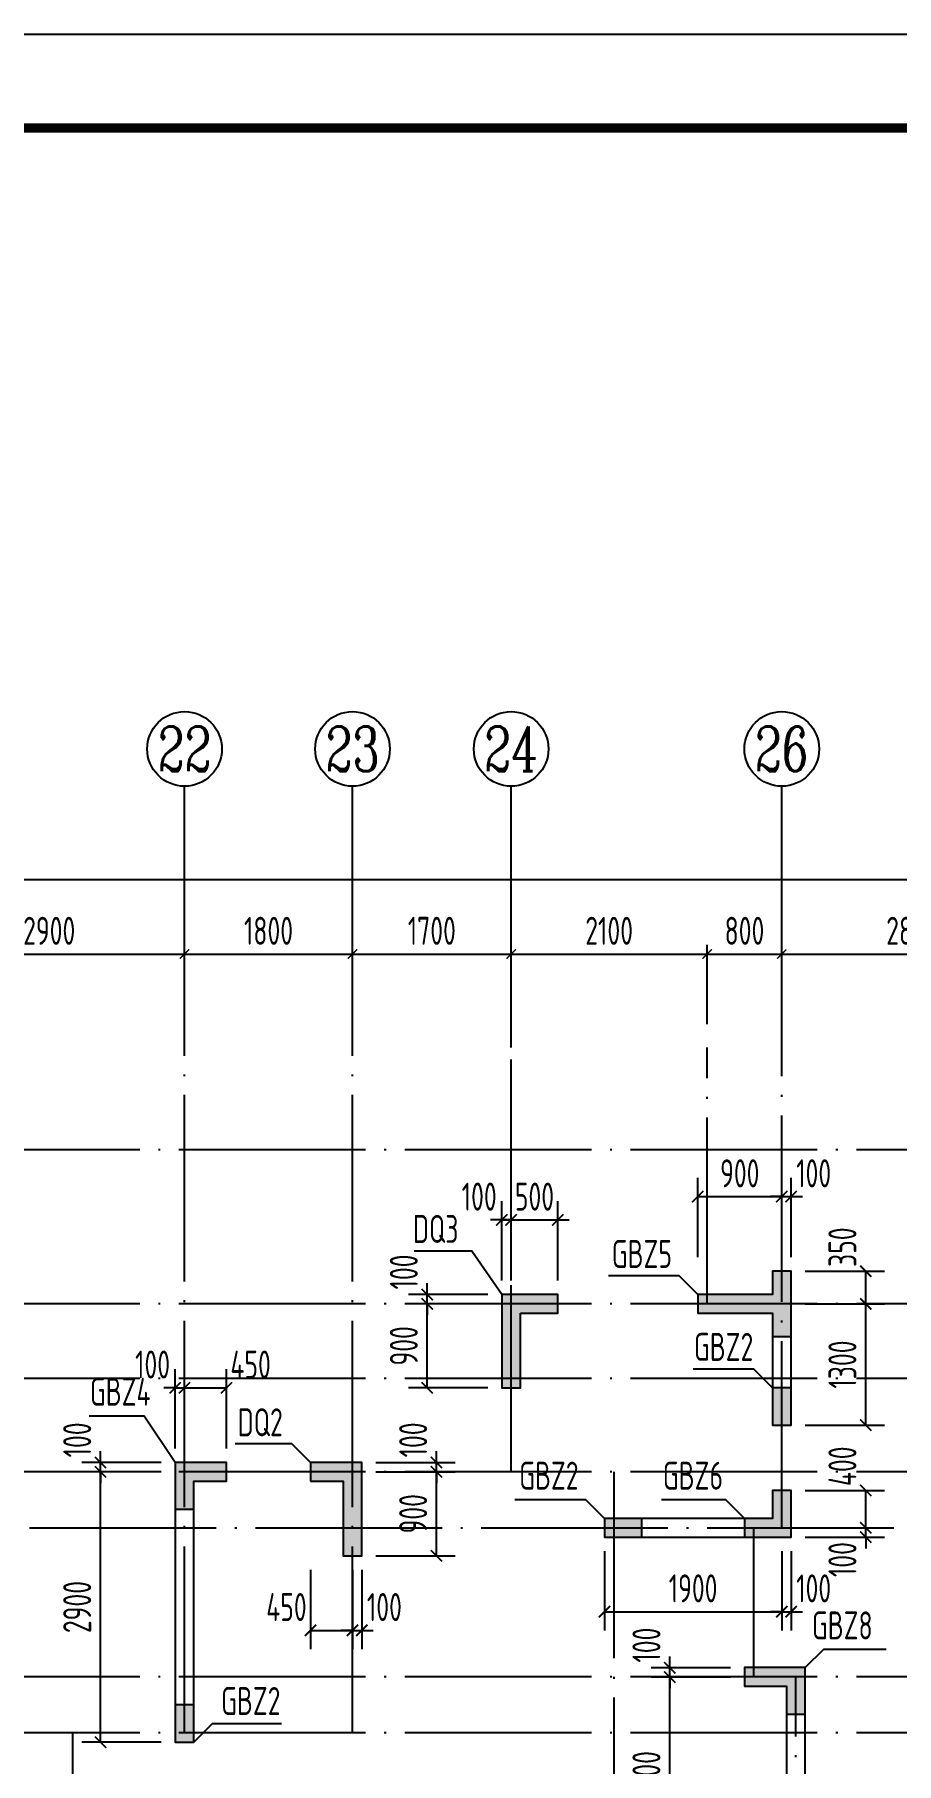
# Model space of a CAD drawing. Extents: x -668857 to 154266, y -275694 to 291306.
# Drawn here: x -310654 to -301419, y 69564 to 88100 of the extents above; entities that cross this region are included whole.
import ezdxf
from ezdxf.enums import TextEntityAlignment as Align

# ---------------------------------------------------------------- set-up
doc = ezdxf.new("R2010")
doc.units = 0
doc.header["$LTSCALE"] = 1000
doc.linetypes.add('DOTE', pattern=[2.42, 2, -0.2, 0.02, -0.2])
doc.layers.get('0').update_dxf_attribs({"linetype": 'CONTINUOUS'})
doc.layers.get('DEFPOINTS').update_dxf_attribs({"linetype": 'CONTINUOUS'})
for name, color, linetype in [('-TK', 7, 'CONTINUOUS'), ('A-AXIS', 1, 'CONTINUOUS'), ('A-DOTE', 10, 'DOTE'), ('AXIS_NUM', 7, 'CONTINUOUS'), ('S-Q墙实线', 6, 'CONTINUOUS'), ('S-Q墙标注', 3, 'CONTINUOUS'), ('S-X详图填充', 252, 'CONTINUOUS'), ('S-X详图实线', 4, 'CONTINUOUS'), ('S-Y一般标注', 3, 'CONTINUOUS'), ('S-Z柱编号', 6, 'CONTINUOUS')]:
    doc.layers.add(name, color=color, linetype=linetype)
doc.styles.add('TSSD_Axis', font='complex.shx', dxfattribs={"width": 0.7, "bigfont": 'hztxt.shx'})
doc.styles.add('TSSD_DIMENSION', font='Tssdeng.shx', dxfattribs={"width": 0.7, "bigfont": 'tssdchn.shx'})
doc.styles.add('TSSD_REIN', font='tssdeng.shx', dxfattribs={"width": 0.7, "height": 300, "bigfont": 'tssdchn.shx'})
doc.styles.add('结构文字', font='zstxt.shx', dxfattribs={"width": 0.7, "bigfont": 'zshz.shx'})
doc.dimstyles.new('STRUCK', dxfattribs={"dimtxt": 400, "dimasz": 121, "dimexe": 200, "dimexo": 150, "dimgap": 115, "dimtad": 1, "dimdec": 0, "dimdsep": 46, "dimtxsty": '结构文字', "dimblk": 'ARCHTICK', "dimcen": 400, "dimclrd": 3, "dimclre": 3, "dimclrt": 7, "dimadec": 0, "dimazin": 0, "dimtfac": 1, "dimtdec": 0, "dimtix": 1, "dimtmove": 2, "dimatfit": 3, "dimldrblk": '_DIMX', "dimfxl": 0, "dimtolj": 1, "dimtzin": 0, "dimarcsym": 0})
doc.dimstyles.new('TSSD_100_100', dxfattribs={"dimtxt": 300, "dimasz": 100, "dimexe": 100, "dimexo": 250, "dimgap": 100, "dimtad": 1, "dimdec": 0, "dimzin": 0, "dimdsep": 46, "dimtxsty": 'TSSD_DIMENSION', "dimblk": 'ARCHTICK', "dimcen": 0, "dimdle": 100, "dimclrt": 7, "dimadec": 0, "dimazin": 0, "dimtfac": 1, "dimtdec": 0, "dimtix": 1, "dimtmove": 2, "dimatfit": 3, "dimldrblk": 'ARCHTICK', "dimfxl": 0, "dimtolj": 1, "dimtzin": 0, "dimarcsym": 0})

# ---------------------------------------------------------------- blocks, each defined once
blk = doc.blocks.new('ts_axno')
at = {"color": 0, "linetype": 'ByBlock', "lineweight": -2}
blk.add_circle((0, 0), 0.5, dxfattribs=at)
at = {"color": 0, "linetype": 'ByBlock', "lineweight": -2, "style": 'TSSD_Axis', "width": 0.7}
blk.add_attdef('A', text='', height=0.6, dxfattribs=at).set_placement((0, 0), align=Align.MIDDLE_CENTER)
blk = doc.blocks.new('_ArchTick')
at = {"color": 0, "linetype": 'ByBlock', "const_width": 0.15}
blk.add_lwpolyline([(-0.5, -0.5), (0.5, 0.5)], dxfattribs=at)
blk = doc.blocks.new('*D163')
at = {"layer": 'DEFPOINTS', "color": 0}
for p in [(34300, 19250), (31400, 18250), (34300, 18250)]:
    blk.add_point(p, dxfattribs=at)
at = {"layer": 'S-Y一般标注', "color": 0, "lineweight": -2}
for p, q in [((31400, 18500), (31400, 19350)), ((34300, 18500), (34300, 19350)), ((31300, 19250), (34400, 19250))]:
    blk.add_line(p, q, dxfattribs=at)
at = {"layer": 'S-Y一般标注', "color": 0, "lineweight": -2, "xscale": 100, "yscale": 100, "zscale": 100, "rotation": 180}
blk.add_blockref('_ArchTick', (31400, 19250), dxfattribs=at)
at = {"layer": 'S-Y一般标注', "color": 0, "lineweight": -2, "xscale": 100, "yscale": 100, "zscale": 100}
blk.add_blockref('_ArchTick', (34300, 19250), dxfattribs=at)
at = {"layer": 'S-Y一般标注', "color": 7, "insert": (32850, 19500), "char_height": 300, "attachment_point": 5, "style": 'TSSD_DIMENSION'}
blk.add_mtext('\\A1;2900', dxfattribs=at)
blk = doc.blocks.new('*D164')
at = {"layer": 'DEFPOINTS', "color": 0}
for p in [(36100, 19250), (34300, 18250), (36100, 18250)]:
    blk.add_point(p, dxfattribs=at)
at = {"layer": 'S-Y一般标注', "color": 0, "lineweight": -2}
for p, q in [((34300, 18500), (34300, 19350)), ((36100, 18500), (36100, 19350)), ((34200, 19250), (36200, 19250))]:
    blk.add_line(p, q, dxfattribs=at)
at = {"layer": 'S-Y一般标注', "color": 0, "lineweight": -2, "xscale": 100, "yscale": 100, "zscale": 100, "rotation": 180}
blk.add_blockref('_ArchTick', (34300, 19250), dxfattribs=at)
at = {"layer": 'S-Y一般标注', "color": 0, "lineweight": -2, "xscale": 100, "yscale": 100, "zscale": 100}
blk.add_blockref('_ArchTick', (36100, 19250), dxfattribs=at)
at = {"layer": 'S-Y一般标注', "color": 7, "insert": (35200, 19500), "char_height": 300, "attachment_point": 5, "style": 'TSSD_DIMENSION'}
blk.add_mtext('\\A1;1800', dxfattribs=at)
blk = doc.blocks.new('*D165')
at = {"layer": 'DEFPOINTS', "color": 0}
for p in [(37800, 19250), (36100, 18250), (37800, 18250)]:
    blk.add_point(p, dxfattribs=at)
at = {"layer": 'S-Y一般标注', "color": 0, "lineweight": -2}
for p, q in [((36100, 18500), (36100, 19350)), ((37800, 18500), (37800, 19350)), ((36000, 19250), (37900, 19250))]:
    blk.add_line(p, q, dxfattribs=at)
at = {"layer": 'S-Y一般标注', "color": 0, "lineweight": -2, "xscale": 100, "yscale": 100, "zscale": 100, "rotation": 180}
blk.add_blockref('_ArchTick', (36100, 19250), dxfattribs=at)
at = {"layer": 'S-Y一般标注', "color": 0, "lineweight": -2, "xscale": 100, "yscale": 100, "zscale": 100}
blk.add_blockref('_ArchTick', (37800, 19250), dxfattribs=at)
at = {"layer": 'S-Y一般标注', "color": 7, "insert": (36950, 19500), "char_height": 300, "attachment_point": 5, "style": 'TSSD_DIMENSION'}
blk.add_mtext('\\A1;1700', dxfattribs=at)
blk = doc.blocks.new('*D166')
at = {"layer": 'DEFPOINTS', "color": 0}
for p in [(40700, 19250), (39900, 18250), (40700, 18250)]:
    blk.add_point(p, dxfattribs=at)
at = {"layer": 'S-Y一般标注', "color": 0, "lineweight": -2}
for p, q in [((39900, 18500), (39900, 19350)), ((40700, 18500), (40700, 19350)), ((39800, 19250), (40800, 19250))]:
    blk.add_line(p, q, dxfattribs=at)
at = {"layer": 'S-Y一般标注', "color": 0, "lineweight": -2, "xscale": 100, "yscale": 100, "zscale": 100, "rotation": 180}
blk.add_blockref('_ArchTick', (39900, 19250), dxfattribs=at)
at = {"layer": 'S-Y一般标注', "color": 0, "lineweight": -2, "xscale": 100, "yscale": 100, "zscale": 100}
blk.add_blockref('_ArchTick', (40700, 19250), dxfattribs=at)
at = {"layer": 'S-Y一般标注', "color": 7, "insert": (40300, 19500), "char_height": 300, "attachment_point": 5, "style": 'TSSD_DIMENSION'}
blk.add_mtext('\\A1;800', dxfattribs=at)
blk = doc.blocks.new('*D167')
at = {"layer": 'DEFPOINTS', "color": 0}
for p in [(43500, 19250), (40700, 18250), (43500, 18250)]:
    blk.add_point(p, dxfattribs=at)
at = {"layer": 'S-Y一般标注', "color": 0, "lineweight": -2}
for p, q in [((40700, 18500), (40700, 19350)), ((43500, 18500), (43500, 19350)), ((40600, 19250), (43600, 19250))]:
    blk.add_line(p, q, dxfattribs=at)
at = {"layer": 'S-Y一般标注', "color": 0, "lineweight": -2, "xscale": 100, "yscale": 100, "zscale": 100, "rotation": 180}
blk.add_blockref('_ArchTick', (40700, 19250), dxfattribs=at)
at = {"layer": 'S-Y一般标注', "color": 0, "lineweight": -2, "xscale": 100, "yscale": 100, "zscale": 100}
blk.add_blockref('_ArchTick', (43500, 19250), dxfattribs=at)
at = {"layer": 'S-Y一般标注', "color": 7, "insert": (42100, 19500), "char_height": 300, "attachment_point": 5, "style": 'TSSD_DIMENSION'}
blk.add_mtext('\\A1;2800', dxfattribs=at)
blk = doc.blocks.new('*D173')
at = {"layer": 'DEFPOINTS', "color": 0}
for p in [(54600, 20050), (4600, 18250), (54600, 18250)]:
    blk.add_point(p, dxfattribs=at)
at = {"layer": 'S-Y一般标注', "color": 0, "lineweight": -2}
for p, q in [((4500, 20050), (54700, 20050)), ((4600, 18500), (4600, 20150)), ((54600, 18500), (54600, 20150))]:
    blk.add_line(p, q, dxfattribs=at)
at = {"layer": 'S-Y一般标注', "color": 0, "lineweight": -2, "xscale": 100, "yscale": 100, "zscale": 100, "rotation": 180}
blk.add_blockref('_ArchTick', (4600, 20050), dxfattribs=at)
at = {"layer": 'S-Y一般标注', "color": 0, "lineweight": -2, "xscale": 100, "yscale": 100, "zscale": 100}
blk.add_blockref('_ArchTick', (54600, 20050), dxfattribs=at)
at = {"layer": 'S-Y一般标注', "color": 7, "insert": (29600, 20300), "char_height": 300, "attachment_point": 5, "style": 'TSSD_DIMENSION'}
blk.add_mtext('\\A1;50000', dxfattribs=at)
blk = doc.blocks.new('*D186')
at = {"layer": 'DEFPOINTS', "color": 0}
for p in [(39900, 19250), (37800, 18250), (39900, 18250)]:
    blk.add_point(p, dxfattribs=at)
at = {"layer": 'S-Y一般标注', "color": 0, "lineweight": -2}
for p, q in [((37800, 18500), (37800, 19350)), ((39900, 18500), (39900, 19350)), ((37700, 19250), (40000, 19250))]:
    blk.add_line(p, q, dxfattribs=at)
at = {"layer": 'S-Y一般标注', "color": 0, "lineweight": -2, "xscale": 100, "yscale": 100, "zscale": 100, "rotation": 180}
blk.add_blockref('_ArchTick', (37800, 19250), dxfattribs=at)
at = {"layer": 'S-Y一般标注', "color": 0, "lineweight": -2, "xscale": 100, "yscale": 100, "zscale": 100}
blk.add_blockref('_ArchTick', (39900, 19250), dxfattribs=at)
at = {"layer": 'S-Y一般标注', "color": 7, "insert": (38850, 19500), "char_height": 300, "attachment_point": 5, "style": 'TSSD_DIMENSION'}
blk.add_mtext('\\A1;2100', dxfattribs=at)
blk = doc.blocks.new('*D1450')
at = {"layer": 'DEFPOINTS', "color": 0}
for p in [(-309947, 72691), (-309147, 72691), (-309147, 69791)]:
    blk.add_point(p, dxfattribs=at)
at = {"layer": 'S-Q墙标注', "color": 3, "lineweight": -2}
for p, q in [((-309297, 72691), (-310147, 72691)), ((-309947, 69791), (-309947, 72691)), ((-309297, 69791), (-310147, 69791))]:
    blk.add_line(p, q, dxfattribs=at)
at = {"layer": 'S-Q墙标注', "color": 3, "lineweight": -2, "xscale": 121, "yscale": 121, "zscale": 121}
for p, rotation in [((-309947, 72691), 90), ((-309947, 69791), 270)]:
    blk.add_blockref('_ArchTick', p, dxfattribs=dict(at, rotation=rotation))
at = {"layer": 'S-Q墙标注', "color": 7, "insert": (-310197, 71241), "char_height": 300, "attachment_point": 5, "rotation": 90, "style": 'TSSD_REIN'}
blk.add_mtext('\\A1;2900', dxfattribs=at)
blk = doc.blocks.new('_DIMX')
blk.add_line((-150, 0), (150, 0))
at = {"const_width": 50}
blk.add_lwpolyline([(-70, -70), (70, 70)], dxfattribs=at)
blk = doc.blocks.new('*D1451')
at = {"layer": 'DEFPOINTS', "color": 0}
for p in [(-309947, 72791), (-309147, 72791), (-309147, 72691)]:
    blk.add_point(p, dxfattribs=at)
at = {"layer": 'S-Q墙标注', "color": 3, "lineweight": -2}
for p, q in [((-309947, 72791), (-309947, 72912)), ((-309297, 72791), (-310147, 72791)), ((-309297, 72691), (-310147, 72691)), ((-309947, 72691), (-309947, 72791)), ((-309947, 72691), (-309947, 72570))]:
    blk.add_line(p, q, dxfattribs=at)
at = {"layer": 'S-Q墙标注', "color": 3, "lineweight": -2, "xscale": 121, "yscale": 121, "zscale": 121}
for p, rotation in [((-309947, 72791), 270), ((-309947, 72691), 90)]:
    blk.add_blockref('_ArchTick', p, dxfattribs=dict(at, rotation=rotation))
at = {"layer": 'S-Q墙标注', "color": 7, "insert": (-310197, 73033), "char_height": 300, "attachment_point": 5, "rotation": 90, "style": 'TSSD_REIN'}
blk.add_mtext('\\A1;100', dxfattribs=at)
blk = doc.blocks.new('*D1452')
at = {"layer": 'DEFPOINTS', "color": 0}
for p in [(-309047, 73591), (-309147, 72791), (-309047, 72791)]:
    blk.add_point(p, dxfattribs=at)
at = {"layer": 'S-Q墙标注', "color": 3, "lineweight": -2}
for p, q in [((-309147, 72941), (-309147, 73791)), ((-309047, 72941), (-309047, 73791)), ((-309147, 73591), (-309268, 73591)), ((-309147, 73591), (-309047, 73591)), ((-309047, 73591), (-308926, 73591))]:
    blk.add_line(p, q, dxfattribs=at)
at = {"layer": 'S-Q墙标注', "color": 3, "lineweight": -2, "xscale": 121, "yscale": 121, "zscale": 121}
blk.add_blockref('_ArchTick', (-309147, 73591), dxfattribs=at)
at = {"layer": 'S-Q墙标注', "color": 3, "lineweight": -2, "xscale": 121, "yscale": 121, "zscale": 121, "rotation": 180}
blk.add_blockref('_ArchTick', (-309047, 73591), dxfattribs=at)
at = {"layer": 'S-Q墙标注', "color": 7, "insert": (-309389, 73841), "char_height": 300, "attachment_point": 5, "style": 'TSSD_REIN'}
blk.add_mtext('\\A1;100', dxfattribs=at)
blk = doc.blocks.new('*D1453')
at = {"layer": 'DEFPOINTS', "color": 0}
for p in [(-308597, 73591), (-309047, 72791), (-308597, 72791)]:
    blk.add_point(p, dxfattribs=at)
at = {"layer": 'S-Q墙标注', "color": 3, "lineweight": -2}
for p, q in [((-309047, 72941), (-309047, 73791)), ((-308597, 72941), (-308597, 73791)), ((-309047, 73591), (-308597, 73591))]:
    blk.add_line(p, q, dxfattribs=at)
at = {"layer": 'S-Q墙标注', "color": 3, "lineweight": -2, "xscale": 121, "yscale": 121, "zscale": 121, "rotation": 180}
blk.add_blockref('_ArchTick', (-309047, 73591), dxfattribs=at)
at = {"layer": 'S-Q墙标注', "color": 3, "lineweight": -2, "xscale": 121, "yscale": 121, "zscale": 121}
blk.add_blockref('_ArchTick', (-308597, 73591), dxfattribs=at)
at = {"layer": 'S-Q墙标注', "color": 7, "insert": (-308339, 73841), "char_height": 300, "attachment_point": 5, "style": 'TSSD_REIN'}
blk.add_mtext('\\A1;450', dxfattribs=at)
blk = doc.blocks.new('*D1454')
at = {"layer": 'DEFPOINTS', "color": 0}
for p in [(-307147, 72691), (-306347, 72691), (-307147, 71791)]:
    blk.add_point(p, dxfattribs=at)
at = {"layer": 'S-Q墙标注', "color": 3, "lineweight": -2}
for p, q in [((-306997, 72691), (-306147, 72691)), ((-306347, 71791), (-306347, 72691)), ((-306997, 71791), (-306147, 71791))]:
    blk.add_line(p, q, dxfattribs=at)
at = {"layer": 'S-Q墙标注', "color": 3, "lineweight": -2, "xscale": 121, "yscale": 121, "zscale": 121}
for p, rotation in [((-306347, 72691), 90), ((-306347, 71791), 270)]:
    blk.add_blockref('_ArchTick', p, dxfattribs=dict(at, rotation=rotation))
at = {"layer": 'S-Q墙标注', "color": 7, "insert": (-306597, 72241), "char_height": 300, "attachment_point": 5, "rotation": 90, "style": 'TSSD_REIN'}
blk.add_mtext('\\A1;900', dxfattribs=at)
blk = doc.blocks.new('*D1455')
at = {"layer": 'DEFPOINTS', "color": 0}
for p in [(-307147, 72791), (-307147, 72691), (-306347, 72791)]:
    blk.add_point(p, dxfattribs=at)
at = {"layer": 'S-Q墙标注', "color": 3, "lineweight": -2}
for p, q in [((-306347, 72791), (-306347, 72912)), ((-306997, 72791), (-306147, 72791)), ((-306997, 72691), (-306147, 72691)), ((-306347, 72691), (-306347, 72791)), ((-306347, 72691), (-306347, 72570))]:
    blk.add_line(p, q, dxfattribs=at)
at = {"layer": 'S-Q墙标注', "color": 3, "lineweight": -2, "xscale": 121, "yscale": 121, "zscale": 121}
for p, rotation in [((-306347, 72791), 270), ((-306347, 72691), 90)]:
    blk.add_blockref('_ArchTick', p, dxfattribs=dict(at, rotation=rotation))
at = {"layer": 'S-Q墙标注', "color": 7, "insert": (-306597, 73033), "char_height": 300, "attachment_point": 5, "rotation": 90, "style": 'TSSD_REIN'}
blk.add_mtext('\\A1;100', dxfattribs=at)
blk = doc.blocks.new('*D1456')
at = {"layer": 'DEFPOINTS', "color": 0}
for p in [(-307697, 71791), (-307247, 71791), (-307247, 70991)]:
    blk.add_point(p, dxfattribs=at)
at = {"layer": 'S-Q墙标注', "color": 3, "lineweight": -2}
for p, q in [((-307697, 71641), (-307697, 70791)), ((-307247, 71641), (-307247, 70791)), ((-307697, 70991), (-307247, 70991))]:
    blk.add_line(p, q, dxfattribs=at)
at = {"layer": 'S-Q墙标注', "color": 3, "lineweight": -2, "xscale": 121, "yscale": 121, "zscale": 121, "rotation": 180}
blk.add_blockref('_ArchTick', (-307697, 70991), dxfattribs=at)
at = {"layer": 'S-Q墙标注', "color": 3, "lineweight": -2, "xscale": 121, "yscale": 121, "zscale": 121}
blk.add_blockref('_ArchTick', (-307247, 70991), dxfattribs=at)
at = {"layer": 'S-Q墙标注', "color": 7, "insert": (-307955, 71241), "char_height": 300, "attachment_point": 5, "style": 'TSSD_REIN'}
blk.add_mtext('\\A1;450', dxfattribs=at)
blk = doc.blocks.new('*D1457')
at = {"layer": 'DEFPOINTS', "color": 0}
for p in [(-307247, 71791), (-307147, 71791), (-307147, 70991)]:
    blk.add_point(p, dxfattribs=at)
at = {"layer": 'S-Q墙标注', "color": 3, "lineweight": -2}
for p, q in [((-307247, 71641), (-307247, 70791)), ((-307147, 71641), (-307147, 70791)), ((-307247, 70991), (-307368, 70991)), ((-307247, 70991), (-307147, 70991)), ((-307147, 70991), (-307026, 70991))]:
    blk.add_line(p, q, dxfattribs=at)
at = {"layer": 'S-Q墙标注', "color": 3, "lineweight": -2, "xscale": 121, "yscale": 121, "zscale": 121}
blk.add_blockref('_ArchTick', (-307247, 70991), dxfattribs=at)
at = {"layer": 'S-Q墙标注', "color": 3, "lineweight": -2, "xscale": 121, "yscale": 121, "zscale": 121, "rotation": 180}
blk.add_blockref('_ArchTick', (-307147, 70991), dxfattribs=at)
at = {"layer": 'S-Q墙标注', "color": 7, "insert": (-306905, 71241), "char_height": 300, "attachment_point": 5, "style": 'TSSD_REIN'}
blk.add_mtext('\\A1;100', dxfattribs=at)
blk = doc.blocks.new('*D1458')
at = {"layer": 'DEFPOINTS', "color": 0}
for p in [(-302547, 72091), (-302547, 71991), (-301747, 72091)]:
    blk.add_point(p, dxfattribs=at)
at = {"layer": 'S-Q墙标注', "color": 3, "lineweight": -2}
for p, q in [((-301747, 72091), (-301747, 72212)), ((-302397, 72091), (-301547, 72091)), ((-302397, 71991), (-301547, 71991)), ((-301747, 71991), (-301747, 72091)), ((-301747, 71991), (-301747, 71870))]:
    blk.add_line(p, q, dxfattribs=at)
at = {"layer": 'S-Q墙标注', "color": 3, "lineweight": -2, "xscale": 121, "yscale": 121, "zscale": 121}
for p, rotation in [((-301747, 72091), 270), ((-301747, 71991), 90)]:
    blk.add_blockref('_ArchTick', p, dxfattribs=dict(at, rotation=rotation))
at = {"layer": 'S-Q墙标注', "color": 7, "insert": (-301997, 71750), "char_height": 300, "attachment_point": 5, "rotation": 90, "style": 'TSSD_REIN'}
blk.add_mtext('\\A1;100', dxfattribs=at)
blk = doc.blocks.new('*D1459')
at = {"layer": 'DEFPOINTS', "color": 0}
for p in [(-302547, 72491), (-301747, 72491), (-302547, 72091)]:
    blk.add_point(p, dxfattribs=at)
at = {"layer": 'S-Q墙标注', "color": 3, "lineweight": -2}
for p, q in [((-302397, 72491), (-301547, 72491)), ((-301747, 72091), (-301747, 72491)), ((-302397, 72091), (-301547, 72091))]:
    blk.add_line(p, q, dxfattribs=at)
at = {"layer": 'S-Q墙标注', "color": 3, "lineweight": -2, "xscale": 121, "yscale": 121, "zscale": 121}
for p, rotation in [((-301747, 72491), 90), ((-301747, 72091), 270)]:
    blk.add_blockref('_ArchTick', p, dxfattribs=dict(at, rotation=rotation))
at = {"layer": 'S-Q墙标注', "color": 7, "insert": (-301997, 72750), "char_height": 300, "attachment_point": 5, "rotation": 90, "style": 'TSSD_REIN'}
blk.add_mtext('\\A1;400', dxfattribs=at)
blk = doc.blocks.new('*D1460')
at = {"layer": 'DEFPOINTS', "color": 0}
for p in [(-304547, 71991), (-302647, 71991), (-302647, 71191)]:
    blk.add_point(p, dxfattribs=at)
at = {"layer": 'S-Q墙标注', "color": 3, "lineweight": -2}
for p, q in [((-304547, 71841), (-304547, 70991)), ((-302647, 71841), (-302647, 70991)), ((-304547, 71191), (-302647, 71191))]:
    blk.add_line(p, q, dxfattribs=at)
at = {"layer": 'S-Q墙标注', "color": 3, "lineweight": -2, "xscale": 121, "yscale": 121, "zscale": 121, "rotation": 180}
blk.add_blockref('_ArchTick', (-304547, 71191), dxfattribs=at)
at = {"layer": 'S-Q墙标注', "color": 3, "lineweight": -2, "xscale": 121, "yscale": 121, "zscale": 121}
blk.add_blockref('_ArchTick', (-302647, 71191), dxfattribs=at)
at = {"layer": 'S-Q墙标注', "color": 7, "insert": (-303597, 71441), "char_height": 300, "attachment_point": 5, "style": 'TSSD_REIN'}
blk.add_mtext('\\A1;1900', dxfattribs=at)
blk = doc.blocks.new('*D1461')
at = {"layer": 'DEFPOINTS', "color": 0}
for p in [(-302647, 71991), (-302547, 71991), (-302547, 71191)]:
    blk.add_point(p, dxfattribs=at)
at = {"layer": 'S-Q墙标注', "color": 3, "lineweight": -2}
for p, q in [((-302647, 71841), (-302647, 70991)), ((-302547, 71841), (-302547, 70991)), ((-302647, 71191), (-302768, 71191)), ((-302647, 71191), (-302547, 71191)), ((-302547, 71191), (-302426, 71191))]:
    blk.add_line(p, q, dxfattribs=at)
at = {"layer": 'S-Q墙标注', "color": 3, "lineweight": -2, "xscale": 121, "yscale": 121, "zscale": 121}
blk.add_blockref('_ArchTick', (-302647, 71191), dxfattribs=at)
at = {"layer": 'S-Q墙标注', "color": 3, "lineweight": -2, "xscale": 121, "yscale": 121, "zscale": 121, "rotation": 180}
blk.add_blockref('_ArchTick', (-302547, 71191), dxfattribs=at)
at = {"layer": 'S-Q墙标注', "color": 7, "insert": (-302305, 71441), "char_height": 300, "attachment_point": 5, "style": 'TSSD_REIN'}
blk.add_mtext('\\A1;100', dxfattribs=at)
blk = doc.blocks.new('*D1462')
at = {"layer": 'DEFPOINTS', "color": 0}
for p in [(-306447, 74491), (-305647, 74491), (-305647, 73591)]:
    blk.add_point(p, dxfattribs=at)
at = {"layer": 'S-Q墙标注', "color": 3, "lineweight": -2}
for p, q in [((-305797, 74491), (-306647, 74491)), ((-306447, 73591), (-306447, 74491)), ((-305797, 73591), (-306647, 73591))]:
    blk.add_line(p, q, dxfattribs=at)
at = {"layer": 'S-Q墙标注', "color": 3, "lineweight": -2, "xscale": 121, "yscale": 121, "zscale": 121}
for p, rotation in [((-306447, 74491), 90), ((-306447, 73591), 270)]:
    blk.add_blockref('_ArchTick', p, dxfattribs=dict(at, rotation=rotation))
at = {"layer": 'S-Q墙标注', "color": 7, "insert": (-306697, 74041), "char_height": 300, "attachment_point": 5, "rotation": 90, "style": 'TSSD_REIN'}
blk.add_mtext('\\A1;900', dxfattribs=at)
blk = doc.blocks.new('*D1463')
at = {"layer": 'DEFPOINTS', "color": 0}
for p in [(-306447, 74591), (-305647, 74591), (-305647, 74491)]:
    blk.add_point(p, dxfattribs=at)
at = {"layer": 'S-Q墙标注', "color": 3, "lineweight": -2}
for p, q in [((-306447, 74591), (-306447, 74712)), ((-305797, 74591), (-306647, 74591)), ((-306447, 74491), (-306447, 74591)), ((-305797, 74491), (-306647, 74491)), ((-306447, 74491), (-306447, 74370))]:
    blk.add_line(p, q, dxfattribs=at)
at = {"layer": 'S-Q墙标注', "color": 3, "lineweight": -2, "xscale": 121, "yscale": 121, "zscale": 121}
for p, rotation in [((-306447, 74591), 270), ((-306447, 74491), 90)]:
    blk.add_blockref('_ArchTick', p, dxfattribs=dict(at, rotation=rotation))
at = {"layer": 'S-Q墙标注', "color": 7, "insert": (-306697, 74833), "char_height": 300, "attachment_point": 5, "rotation": 90, "style": 'TSSD_REIN'}
blk.add_mtext('\\A1;100', dxfattribs=at)
blk = doc.blocks.new('*D1464')
at = {"layer": 'DEFPOINTS', "color": 0}
for p in [(-305547, 75391), (-305647, 74591), (-305547, 74591)]:
    blk.add_point(p, dxfattribs=at)
at = {"layer": 'S-Q墙标注', "color": 3, "lineweight": -2}
for p, q in [((-305647, 74741), (-305647, 75591)), ((-305547, 74741), (-305547, 75591)), ((-305647, 75391), (-305768, 75391)), ((-305647, 75391), (-305547, 75391)), ((-305547, 75391), (-305426, 75391))]:
    blk.add_line(p, q, dxfattribs=at)
at = {"layer": 'S-Q墙标注', "color": 3, "lineweight": -2, "xscale": 121, "yscale": 121, "zscale": 121}
blk.add_blockref('_ArchTick', (-305647, 75391), dxfattribs=at)
at = {"layer": 'S-Q墙标注', "color": 3, "lineweight": -2, "xscale": 121, "yscale": 121, "zscale": 121, "rotation": 180}
blk.add_blockref('_ArchTick', (-305547, 75391), dxfattribs=at)
at = {"layer": 'S-Q墙标注', "color": 7, "insert": (-305889, 75641), "char_height": 300, "attachment_point": 5, "style": 'TSSD_REIN'}
blk.add_mtext('\\A1;100', dxfattribs=at)
blk = doc.blocks.new('*D1465')
at = {"layer": 'DEFPOINTS', "color": 0}
for p in [(-305047, 75391), (-305547, 74591), (-305047, 74591)]:
    blk.add_point(p, dxfattribs=at)
at = {"layer": 'S-Q墙标注', "color": 3, "lineweight": -2}
for p, q in [((-305547, 74741), (-305547, 75591)), ((-305047, 74741), (-305047, 75591)), ((-305547, 75391), (-305668, 75391)), ((-305547, 75391), (-305047, 75391)), ((-305047, 75391), (-304926, 75391))]:
    blk.add_line(p, q, dxfattribs=at)
at = {"layer": 'S-Q墙标注', "color": 3, "lineweight": -2, "xscale": 121, "yscale": 121, "zscale": 121}
blk.add_blockref('_ArchTick', (-305547, 75391), dxfattribs=at)
at = {"layer": 'S-Q墙标注', "color": 3, "lineweight": -2, "xscale": 121, "yscale": 121, "zscale": 121, "rotation": 180}
blk.add_blockref('_ArchTick', (-305047, 75391), dxfattribs=at)
at = {"layer": 'S-Q墙标注', "color": 7, "insert": (-305297, 75641), "char_height": 300, "attachment_point": 5, "style": 'TSSD_REIN'}
blk.add_mtext('\\A1;500', dxfattribs=at)
blk = doc.blocks.new('*D1467')
at = {"layer": 'DEFPOINTS', "color": 0}
for p in [(-303847, 70491), (-303047, 70491), (-303047, 68391)]:
    blk.add_point(p, dxfattribs=at)
at = {"layer": 'S-Q墙标注', "color": 3, "lineweight": -2}
for p, q in [((-303197, 70491), (-304047, 70491)), ((-303847, 68391), (-303847, 70491)), ((-303197, 68391), (-304047, 68391))]:
    blk.add_line(p, q, dxfattribs=at)
at = {"layer": 'S-Q墙标注', "color": 3, "lineweight": -2, "xscale": 121, "yscale": 121, "zscale": 121}
for p, rotation in [((-303847, 70491), 90), ((-303847, 68391), 270)]:
    blk.add_blockref('_ArchTick', p, dxfattribs=dict(at, rotation=rotation))
at = {"layer": 'S-Q墙标注', "color": 7, "insert": (-304097, 69441), "char_height": 300, "attachment_point": 5, "rotation": 90, "style": 'TSSD_REIN'}
blk.add_mtext('\\A1;2100', dxfattribs=at)
blk = doc.blocks.new('*D1468')
at = {"layer": 'DEFPOINTS', "color": 0}
for p in [(-303847, 70591), (-303047, 70591), (-303047, 70491)]:
    blk.add_point(p, dxfattribs=at)
at = {"layer": 'S-Q墙标注', "color": 3, "lineweight": -2}
for p, q in [((-303847, 70591), (-303847, 70712)), ((-303197, 70591), (-304047, 70591)), ((-303197, 70491), (-304047, 70491)), ((-303847, 70491), (-303847, 70591)), ((-303847, 70491), (-303847, 70370))]:
    blk.add_line(p, q, dxfattribs=at)
at = {"layer": 'S-Q墙标注', "color": 3, "lineweight": -2, "xscale": 121, "yscale": 121, "zscale": 121}
for p, rotation in [((-303847, 70591), 270), ((-303847, 70491), 90)]:
    blk.add_blockref('_ArchTick', p, dxfattribs=dict(at, rotation=rotation))
at = {"layer": 'S-Q墙标注', "color": 7, "insert": (-304097, 70833), "char_height": 300, "attachment_point": 5, "rotation": 90, "style": 'TSSD_REIN'}
blk.add_mtext('\\A1;100', dxfattribs=at)
blk = doc.blocks.new('*D2043')
at = {"layer": 'DEFPOINTS', "color": 0}
for p in [(-302547, 74491), (-301747, 74491), (-302547, 73191)]:
    blk.add_point(p, dxfattribs=at)
at = {"layer": 'S-Q墙标注', "color": 3, "lineweight": -2}
for p, q in [((-302397, 74491), (-301547, 74491)), ((-301747, 73191), (-301747, 74491)), ((-302397, 73191), (-301547, 73191))]:
    blk.add_line(p, q, dxfattribs=at)
at = {"layer": 'S-Q墙标注', "color": 3, "lineweight": -2, "xscale": 121, "yscale": 121, "zscale": 121}
for p, rotation in [((-301747, 74491), 90), ((-301747, 73191), 270)]:
    blk.add_blockref('_ArchTick', p, dxfattribs=dict(at, rotation=rotation))
at = {"layer": 'S-Q墙标注', "color": 7, "insert": (-301997, 73841), "char_height": 300, "attachment_point": 5, "rotation": 90, "style": 'TSSD_REIN'}
blk.add_mtext('\\A1;1300', dxfattribs=at)
blk = doc.blocks.new('*D2044')
at = {"layer": 'DEFPOINTS', "color": 0}
for p in [(-302547, 74841), (-301747, 74841), (-302547, 74491)]:
    blk.add_point(p, dxfattribs=at)
at = {"layer": 'S-Q墙标注', "color": 3, "lineweight": -2}
for p, q in [((-302397, 74841), (-301547, 74841)), ((-301747, 74491), (-301747, 74841)), ((-302397, 74491), (-301547, 74491))]:
    blk.add_line(p, q, dxfattribs=at)
at = {"layer": 'S-Q墙标注', "color": 3, "lineweight": -2, "xscale": 121, "yscale": 121, "zscale": 121}
for p, rotation in [((-301747, 74841), 90), ((-301747, 74491), 270)]:
    blk.add_blockref('_ArchTick', p, dxfattribs=dict(at, rotation=rotation))
at = {"layer": 'S-Q墙标注', "color": 7, "insert": (-301997, 75099), "char_height": 300, "attachment_point": 5, "rotation": 90, "style": 'TSSD_REIN'}
blk.add_mtext('\\A1;350', dxfattribs=at)
blk = doc.blocks.new('*D2045')
at = {"layer": 'DEFPOINTS', "color": 0}
for p in [(-302647, 75641), (-303547, 74841), (-302647, 74841)]:
    blk.add_point(p, dxfattribs=at)
at = {"layer": 'S-Q墙标注', "color": 3, "lineweight": -2}
for p, q in [((-303547, 74991), (-303547, 75841)), ((-302647, 74991), (-302647, 75841)), ((-303547, 75641), (-302647, 75641))]:
    blk.add_line(p, q, dxfattribs=at)
at = {"layer": 'S-Q墙标注', "color": 3, "lineweight": -2, "xscale": 121, "yscale": 121, "zscale": 121, "rotation": 180}
blk.add_blockref('_ArchTick', (-303547, 75641), dxfattribs=at)
at = {"layer": 'S-Q墙标注', "color": 3, "lineweight": -2, "xscale": 121, "yscale": 121, "zscale": 121}
blk.add_blockref('_ArchTick', (-302647, 75641), dxfattribs=at)
at = {"layer": 'S-Q墙标注', "color": 7, "insert": (-303097, 75891), "char_height": 300, "attachment_point": 5, "style": 'TSSD_REIN'}
blk.add_mtext('\\A1;900', dxfattribs=at)
blk = doc.blocks.new('*D2046')
at = {"layer": 'DEFPOINTS', "color": 0}
for p in [(-302547, 75641), (-302647, 74841), (-302547, 74841)]:
    blk.add_point(p, dxfattribs=at)
at = {"layer": 'S-Q墙标注', "color": 3, "lineweight": -2}
for p, q in [((-302647, 74991), (-302647, 75841)), ((-302547, 74991), (-302547, 75841)), ((-302647, 75641), (-302768, 75641)), ((-302647, 75641), (-302547, 75641)), ((-302547, 75641), (-302426, 75641))]:
    blk.add_line(p, q, dxfattribs=at)
at = {"layer": 'S-Q墙标注', "color": 3, "lineweight": -2, "xscale": 121, "yscale": 121, "zscale": 121}
blk.add_blockref('_ArchTick', (-302647, 75641), dxfattribs=at)
at = {"layer": 'S-Q墙标注', "color": 3, "lineweight": -2, "xscale": 121, "yscale": 121, "zscale": 121, "rotation": 180}
blk.add_blockref('_ArchTick', (-302547, 75641), dxfattribs=at)
at = {"layer": 'S-Q墙标注', "color": 7, "insert": (-302305, 75891), "char_height": 300, "attachment_point": 5, "style": 'TSSD_REIN'}
blk.add_mtext('\\A1;100', dxfattribs=at)
blk = doc.blocks.new('A1')
blk.add_lwpolyline([(0, 59400), (0, 0), (84100, 0), (84100, 59400)], close=True)
at = {"const_width": 100}
blk.add_lwpolyline([(2500, 58400), (2500, 1000), (83100, 1000), (83100, 58400)], close=True, dxfattribs=at)
blk = doc.blocks.new('20210726.16395156')
at = {"layer": 'A-AXIS'}
for p, q in [((34300, 18249.9), (34300, 21049.9)), ((36100, 18249.9), (36100, 21049.9)), ((37800, 18249.9), (37800, 21049.9)), ((40700, 18249.9), (40700, 21049.9))]:
    blk.add_line(p, q, dxfattribs=at)
at = {"layer": 'A-DOTE'}
for p, q in [((34300, 10900), (34300, 18249.9)), ((36100, 10900), (36100, 18249.9)), ((37800, 13700), (37800, 18249.9)), ((39900, 15500), (39900, 18249.9)), ((40700, 13100.3), (40700, 18249.9)), ((55600, 17150), (3600, 17150)), ((55600, 15500), (3600, 15500)), ((55600, 14700), (3600, 14700)), ((55600, 13700), (3600, 13700)), ((38900.2, 13700), (38900, 3600)), ((3600, 13100.3), (55600, 13100.3)), ((40400, 11500), (40400, 13100)), ((55600, 11500), (3600, 11500)), ((40850, 3600.2), (40850, 11500)), ((55600, 10900), (3600, 10900)), ((33100, 10900), (33100, 3600))]:
    blk.add_line(p, q, dxfattribs=at)
at = {"layer": 'A-AXIS'}
ref = blk.add_blockref('ts_axno', (34300, 21449.9), dxfattribs=dict(at, xscale=800, yscale=800, zscale=800))
ref.add_attrib('14', '22', dxfattribs={"layer": 'AXIS_NUM', "height": 480, "style": 'TSSD_Axis', "width": 0.7}).set_placement((34300, 21449.9), align=Align.MIDDLE_CENTER)
ref = blk.add_blockref('ts_axno', (36100, 21449.9), dxfattribs=dict(at, xscale=800, yscale=800, zscale=800))
ref.add_attrib('15', '23', dxfattribs={"layer": 'AXIS_NUM', "height": 480, "style": 'TSSD_Axis', "width": 0.7}).set_placement((36100, 21449.9), align=Align.MIDDLE_CENTER)
ref = blk.add_blockref('ts_axno', (37800, 21449.9), dxfattribs=dict(at, xscale=800, yscale=800, zscale=800))
ref.add_attrib('16', '24', dxfattribs={"layer": 'AXIS_NUM', "height": 480, "style": 'TSSD_Axis', "width": 0.7}).set_placement((37800, 21449.9), align=Align.MIDDLE_CENTER)
ref = blk.add_blockref('ts_axno', (40700, 21449.9), dxfattribs=dict(at, xscale=800, yscale=800, zscale=800))
ref.add_attrib('17', '26', dxfattribs={"layer": 'AXIS_NUM', "height": 480, "style": 'TSSD_Axis', "width": 0.7}).set_placement((40700, 21449.9), align=Align.MIDDLE_CENTER)
at = {"layer": 'S-Y一般标注'}
for base, p1, p2, picture, middle in [((54600, 20049.9), (4600, 18249.9), (54600, 18249.9), '*D173', (29600, 20299.9)), ((34300, 19249.9), (31400, 18249.9), (34300, 18249.9), '*D163', (32850, 19499.9)), ((36100, 19249.9), (34300, 18249.9), (36100, 18249.9), '*D164', (35200, 19499.9)), ((37800, 19249.9), (36100, 18249.9), (37800, 18249.9), '*D165', (36950, 19499.9)), ((39900, 19249.9), (37800, 18249.9), (39900, 18249.9), '*D186', (38850, 19499.9)), ((40700, 19249.9), (39900, 18249.9), (40700, 18249.9), '*D166', (40300, 19499.9)), ((43500, 19249.9), (40700, 18249.9), (43500, 18249.9), '*D167', (42100, 19499.9))]:
    dim = blk.add_linear_dim(base=base, p1=p1, p2=p2, dimstyle='TSSD_100_100', dxfattribs=at)
    dim.commit()
    dim.dimension.update_dxf_attribs({"geometry": picture, "text_midpoint": middle})

msp = doc.modelspace()

# ---------------------------------------------------------------- hatches: boundary and pattern name
at = {"layer": 'S-X详图填充'}
h = msp.add_hatch(color=256, dxfattribs=at)
h.dxf.hatch_style = 1
h.paths.add_polyline_path([(-302746.8, 74140.74), (-302546.8, 74140.74), (-302546.8, 74841.2), (-302746.8, 74841.2), (-302746.8, 74591.2), (-303546.92, 74591.2), (-303546.92, 74391.2), (-302746.8, 74391.2)])
h = msp.add_hatch(color=256, dxfattribs=at)
h.dxf.hatch_style = 1
h.paths.add_polyline_path([(-305446.8, 74391.2), (-305046.88, 74391.2), (-305046.88, 74591.2), (-305646.8, 74591.2), (-305646.8, 73591.2), (-305446.8, 73591.2)])
h = msp.add_hatch(color=256, dxfattribs=at)
h.dxf.hatch_style = 1
h.paths.add_polyline_path([(-302546.8, 73591.2), (-302746.8, 73591.2), (-302746.8, 73191.2), (-302546.8, 73191.2)])
h = msp.add_hatch(color=256, dxfattribs=at)
h.dxf.hatch_style = 1
h.paths.add_polyline_path([(-309146.8, 72291.2), (-308946.8, 72291.2), (-308946.8, 72591.2), (-308596.8, 72591.2), (-308596.8, 72791.2), (-309146.8, 72791.2)])
h = msp.add_hatch(color=256, dxfattribs=at)
h.dxf.hatch_style = 1
h.paths.add_polyline_path([(-307696.71, 72591.2), (-307346.8, 72591.2), (-307346.8, 71791.2), (-307146.8, 71791.2), (-307146.8, 72791.2), (-307696.71, 72791.2)])
h = msp.add_hatch(color=256, dxfattribs=at)
h.dxf.hatch_style = 1
h.paths.add_polyline_path([(-303046.8, 72191.47), (-303046.8, 71991.47), (-302546.8, 71991.47), (-302546.8, 72491.47), (-302746.8, 72491.47), (-302746.8, 72191.47)])
h = msp.add_hatch(color=256, dxfattribs=at)
h.dxf.hatch_style = 1
h.paths.add_polyline_path([(-304146.8, 71991.47), (-304146.8, 72191.47), (-304546.8, 72191.47), (-304546.8, 71991.47)])
h = msp.add_hatch(color=256, dxfattribs=at)
h.dxf.hatch_style = 1
h.paths.add_polyline_path([(-302596.8, 70091.2), (-302396.8, 70091.2), (-302396.8, 70591.2), (-303046.86, 70591.2), (-303046.86, 70391.2), (-302596.8, 70391.2)])
h = msp.add_hatch(color=256, dxfattribs=at)
h.dxf.hatch_style = 1
h.paths.add_polyline_path([(-308946.8, 70191.2), (-309146.8, 70191.2), (-309146.8, 69791.2), (-308946.8, 69791.2)])

# ---------------------------------------------------------------- linework, layer by layer
at = {"layer": 'S-Q墙实线'}
msp.add_lwpolyline([(-302546.8, 74491.2), (-302546.8, 74841.2), (-302746.8, 74841.2), (-302746.8, 74591.2), (-303546.92, 74591.2), (-303546.92, 74391.2), (-302746.8, 74391.2), (-302746.8, 73191.2), (-302546.8, 73191.2), (-302546.8, 74491.2)], dxfattribs=at)
for points in [[(-305446.8, 74391.2), (-305046.88, 74391.2), (-305046.88, 74591.2), (-305646.8, 74591.2), (-305646.8, 73591.2), (-305446.8, 73591.2)], [(-308946.8, 69791.2), (-308946.8, 72591.2), (-308596.8, 72591.2), (-308596.8, 72791.2), (-309146.8, 72791.2), (-309146.8, 69791.2)], [(-307696.71, 72591.2), (-307346.8, 72591.2), (-307346.8, 71791.2), (-307146.8, 71791.2), (-307146.8, 72791.2), (-307696.71, 72791.2)], [(-304546.8, 71991.47), (-302946.86, 71991.47), (-302546.8, 71991.47), (-302546.8, 72491.47), (-302746.8, 72491.47), (-302746.8, 72191.47), (-302946.86, 72191.47), (-304546.8, 72191.47)], [(-302596.8, 70391.2), (-302596.8, 68291.2), (-302196.8, 68291.2), (-302196.8, 68491.2), (-302396.8, 68491.2), (-302396.8, 70591.2), (-303046.86, 70591.2), (-303046.86, 70391.2)]]:
    msp.add_lwpolyline(points, close=True, dxfattribs=at)
at = {"layer": 'S-X详图实线'}
for points in [[(-302746.8, 74140.74), (-302546.8, 74140.74), (-302546.8, 74841.2), (-302746.8, 74841.2), (-302746.8, 74591.2), (-303546.92, 74591.2), (-303546.92, 74391.2), (-302746.8, 74391.2), (-302746.8, 74391.2)], [(-305446.8, 74391.2), (-305046.88, 74391.2), (-305046.88, 74591.2), (-305646.8, 74591.2), (-305646.8, 73591.2), (-305446.8, 73591.2), (-305446.8, 74391.2)], [(-302546.8, 73591.2), (-302746.8, 73591.2), (-302746.8, 73191.2), (-302546.8, 73191.2), (-302546.8, 73591.2)], [(-309146.8, 72291.2), (-308946.8, 72291.2), (-308946.8, 72591.2), (-308596.8, 72591.2), (-308596.8, 72791.2), (-309146.8, 72791.2), (-309146.8, 72291.2)], [(-307696.71, 72591.2), (-307346.8, 72591.2), (-307346.8, 71791.2), (-307146.8, 71791.2), (-307146.8, 72791.2), (-307696.71, 72791.2), (-307696.71, 72591.2)], [(-303046.8, 72191.47), (-303046.8, 71991.47), (-302546.8, 71991.47), (-302546.8, 72491.47), (-302746.8, 72491.47), (-302746.8, 72191.47), (-303046.8, 72191.47)], [(-304146.8, 71991.47), (-304146.8, 72191.47), (-304546.8, 72191.47), (-304546.8, 71991.47), (-304146.8, 71991.47)], [(-302596.8, 70091.2), (-302396.8, 70091.2), (-302396.8, 70591.2), (-303046.86, 70591.2), (-303046.86, 70391.2), (-302596.8, 70391.2), (-302596.8, 70091.2)], [(-308946.8, 70191.2), (-309146.8, 70191.2), (-309146.8, 69791.2), (-308946.8, 69791.2), (-308946.8, 70191.2)]]:
    msp.add_lwpolyline(points, close=True, dxfattribs=at)
at = {"layer": 'S-Z柱编号', "color": 7}
for points in [[(-305646.8, 74591.2), (-305966.5, 75056.27), (-306587.29, 75056.27)], [(-303546.47, 74591.2), (-303746.47, 74791.2), (-304504.84, 74791.2)], [(-302746.8, 73591.2), (-302946.8, 73791.2), (-303597.34, 73791.2)], [(-309146.79, 72791.2), (-309479.22, 73287.83), (-310069.06, 73287.83)], [(-307696.7, 72791.2), (-307896.7, 72991.2), (-308502.71, 72991.2)], [(-304546.8, 72191.47), (-304746.8, 72391.47), (-305508.63, 72391.47)], [(-303046.8, 72191.47), (-303246.8, 72391.47), (-303934.58, 72391.47)], [(-302396.8, 70591.2), (-302196.8, 70791.2), (-301528.15, 70791.2)], [(-308946.79, 69791.2), (-308746.79, 69991.2), (-308006.45, 69991.2)]]:
    msp.add_lwpolyline(points, dxfattribs=at)

# ---------------------------------------------------------------- block references
at = {"layer": '-TK'}
msp.add_blockref('A1', (-353584.71, 28699.67), dxfattribs=at)
at = {"layer": 'A-DOTE'}
msp.add_blockref('20210726.16395156', (-343346.8, 58991.15), dxfattribs=at)

# ---------------------------------------------------------------- texts
at = {"layer": 'S-Z柱编号', "color": 7, "style": 'TSSD_REIN', "width": 0.7}
for s, p in [('DQ3', (-306599.93, 75054.82)), ('GBZ5', (-304468.39, 74786.73)), ('GBZ2', (-303587.99, 73790.36)), ('GBZ4', (-310060.63, 73309.38)), ('DQ2', (-308477.79, 72981.94)), ('GBZ2', (-305460.64, 72409.71)), ('GBZ6', (-303921.18, 72409.71)), ('GBZ8', (-302323.76, 70804)), ('GBZ2', (-308654.86, 69993.92))]:
    msp.add_text(s, height=300, dxfattribs=at).set_placement(p, align=Align.BOTTOM_LEFT)

# ---------------------------------------------------------------- dimensions: what is measured, and where the dimension line sits
at = {"layer": 'S-Q墙标注'}
for base, p1, p2, picture, middle in [((-302646.81, 75641.2), (-303546.92, 74841.2), (-302646.81, 74841.2), '*D2045', (-303096.86, 75891.2)), ((-305046.88, 75391.2), (-305546.8, 74591.2), (-305046.88, 74591.2), '*D1465', (-305296.84, 75641.2)), ((-302646.8, 71191.47), (-304546.8, 71991.47), (-302646.8, 71991.47), '*D1460', (-303596.8, 71441.47))]:
    dim = msp.add_linear_dim(base=base, p1=p1, p2=p2, dimstyle='STRUCK', override={"dimtxt": 300, "dimgap": 100, "dimtxsty": 'TSSD_REIN'}, dxfattribs=at)
    dim.commit()
    dim.dimension.update_dxf_attribs({"geometry": picture, "text_midpoint": middle})
for base, p1, p2, picture, middle in [((-302546.8, 75641.2), (-302646.81, 74841.2), (-302546.8, 74841.2), '*D2046', (-302304.87, 75891.2)), ((-305546.8, 75391.2), (-305646.8, 74591.2), (-305546.8, 74591.2), '*D1464', (-305888.72, 75641.2)), ((-309046.8, 73591.2), (-309146.79, 72791.2), (-309046.8, 72791.2), '*D1452', (-309388.71, 73841.2)), ((-308596.79, 73591.2), (-309046.8, 72791.2), (-308596.79, 72791.2), '*D1453', (-308338.71, 73841.2)), ((-302546.8, 71191.47), (-302646.8, 71991.47), (-302546.8, 71991.47), '*D1461', (-302304.88, 71441.47)), ((-307246.8, 70991.2), (-307696.71, 71791.2), (-307246.8, 71791.2), '*D1456', (-307954.78, 71241.2)), ((-307146.79, 70991.2), (-307246.8, 71791.2), (-307146.79, 71791.2), '*D1457', (-306904.86, 71241.2))]:
    dim = msp.add_linear_dim(base=base, p1=p1, p2=p2, dimstyle='STRUCK', override={"dimtxt": 300, "dimgap": 100, "dimtxsty": 'TSSD_REIN'}, dxfattribs=at)
    dim.commit()
    dim.dimension.update_dxf_attribs({"geometry": picture, "text_midpoint": middle, "dimtype": 160})
for base, p1, p2, picture, middle in [((-301746.8, 74841.2), (-302546.8, 74491.2), (-302546.8, 74841.2), '*D2044', (-301996.8, 75099.28)), ((-306446.8, 74591.2), (-305646.8, 74491.2), (-305646.8, 74591.2), '*D1463', (-306696.8, 74833.12)), ((-309946.79, 72791.2), (-309146.79, 72691.2), (-309146.79, 72791.2), '*D1451', (-310196.79, 73033.12)), ((-306346.79, 72791.2), (-307146.79, 72691.2), (-307146.79, 72791.2), '*D1455', (-306596.79, 73033.12)), ((-301746.8, 72491.47), (-302546.8, 72091.47), (-302546.8, 72491.47), '*D1459', (-301996.8, 72749.55)), ((-301746.8, 72091.47), (-302546.8, 71991.47), (-302546.8, 72091.47), '*D1458', (-301996.8, 71749.55)), ((-303846.86, 70591.2), (-303046.86, 70491.2), (-303046.86, 70591.2), '*D1468', (-304096.86, 70833.12))]:
    dim = msp.add_linear_dim(base=base, p1=p1, p2=p2, angle=90, dimstyle='STRUCK', override={"dimtxt": 300, "dimgap": 100, "dimtxsty": 'TSSD_REIN'}, dxfattribs=at)
    dim.commit()
    dim.dimension.update_dxf_attribs({"geometry": picture, "text_midpoint": middle, "dimtype": 160})
for base, p1, p2, picture, middle in [((-306446.8, 74491.2), (-305646.8, 73591.2), (-305646.8, 74491.2), '*D1462', (-306696.8, 74041.2)), ((-301746.8, 74491.2), (-302546.8, 73191.2), (-302546.8, 74491.2), '*D2043', (-301996.8, 73841.2)), ((-309946.79, 72691.2), (-309146.79, 69791.2), (-309146.79, 72691.2), '*D1450', (-310196.79, 71241.2)), ((-306346.79, 72691.2), (-307146.79, 71791.2), (-307146.79, 72691.2), '*D1454', (-306596.79, 72241.2)), ((-303846.86, 70491.2), (-303046.86, 68391.2), (-303046.86, 70491.2), '*D1467', (-304096.86, 69441.2))]:
    dim = msp.add_linear_dim(base=base, p1=p1, p2=p2, angle=90, dimstyle='STRUCK', override={"dimtxt": 300, "dimgap": 100, "dimtxsty": 'TSSD_REIN'}, dxfattribs=at)
    dim.commit()
    dim.dimension.update_dxf_attribs({"geometry": picture, "text_midpoint": middle})

doc.saveas('drawing.dxf')
